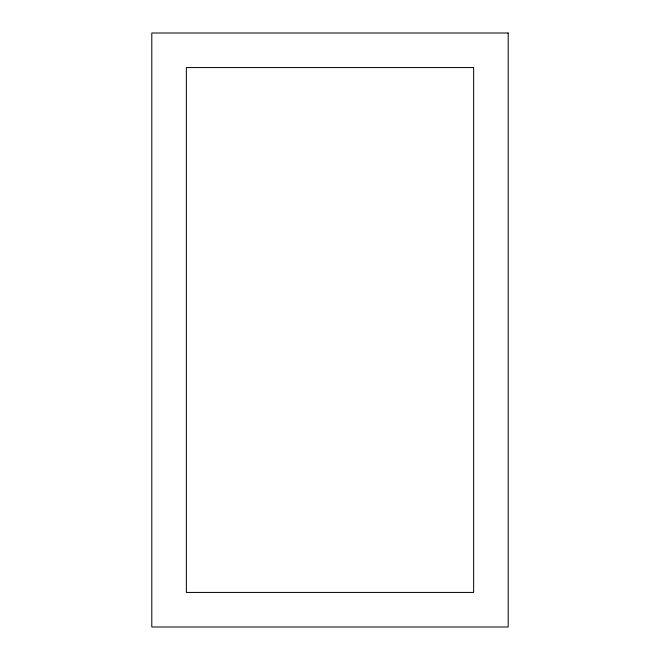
<?xml version="1.0" encoding="UTF-8"?>
<svg xmlns="http://www.w3.org/2000/svg" width="660" height="660" viewBox="0 0 660 660"><rect width="100%" height="100%" fill="white"/><g stroke="black" fill="none" stroke-linecap="round" stroke-linejoin="round"><path stroke-width="0.99" d="M508.2 33L151.8 33L151.8 627L508.2 627L508.2 33M473.632 67.567L186.368 67.567L186.368 592.433L473.632 592.433L473.632 67.567"/></g></svg>
